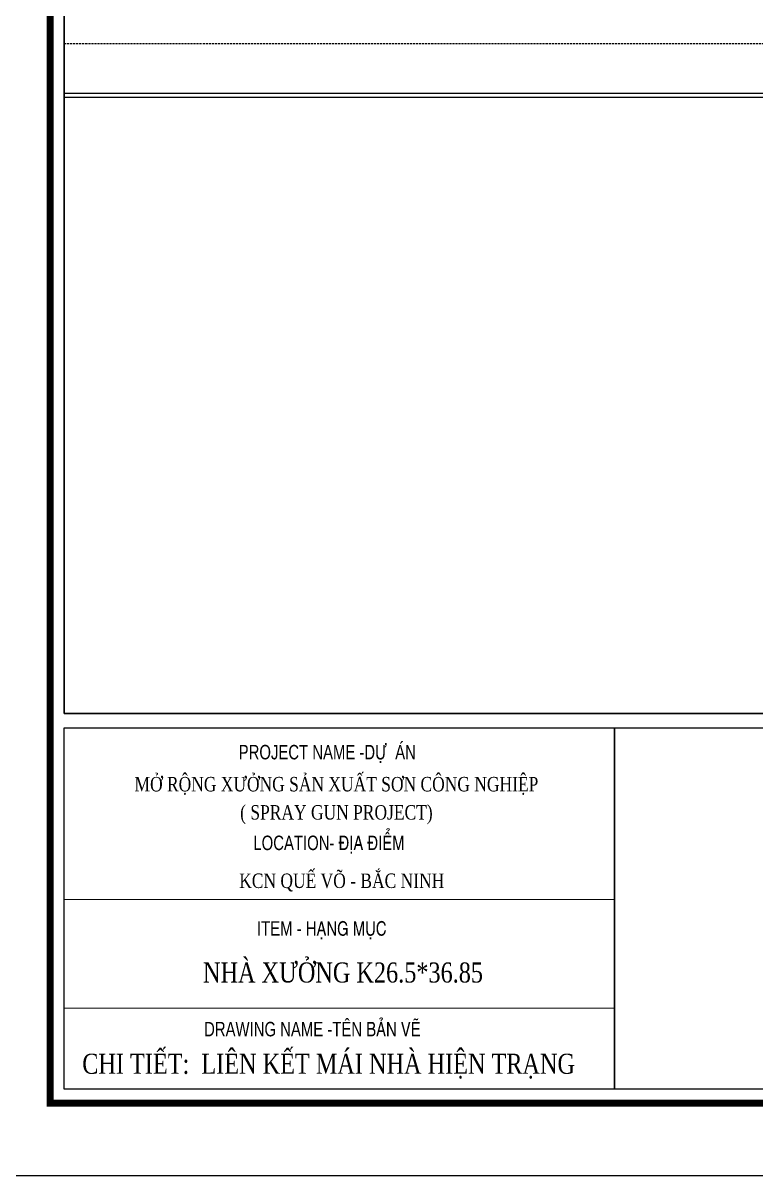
# Model space of a CAD drawing. Header units: inches. Extents: x 315041 to 662841, y -45540 to -35018.
# Drawn here: x 333180.6 to 333272, y -37110 to -36966.4 of the extents above; entities that cross this region are included whole.
import ezdxf
from ezdxf.enums import TextEntityAlignment as Align

# ---------------------------------------------------------------- set-up
doc = ezdxf.new("R2010")
doc.units = ezdxf.units.IN
doc.header["$MEASUREMENT"] = 0
doc.linetypes.add('HIDDEN', pattern=[0.375, 0.25, -0.125])
for name, color, linetype in [('2', 2, 'Continuous'), ('7', 7, 'Continuous'), ('BAO KHUNG', 31, 'Continuous')]:
    doc.layers.add(name, color=color, linetype=linetype)
doc.layers.add('Cover text', color=7, linetype='Continuous', true_color=0x52370f)
doc.layers.add('S-Hatch', color=8, linetype='Continuous', lineweight=9)
doc.styles.add('ST3', font='times.ttf', dxfattribs={"width": 0.8})
doc.styles.get("Standard").update_dxf_attribs({"font": 'VHARIALN.TTF'})

# ---------------------------------------------------------------- blocks, each defined once
blk = doc.blocks.new('A$C75D82031')
at = {"layer": '2', "color": 157, "linetype": 'Continuous'}
blk.add_lwpolyline([(0, 420), (594, 420), (594, 0), (0, 0)], close=True, dxfattribs=at)
at = {"layer": '7', "color": 147, "linetype": 'Continuous'}
blk.add_lwpolyline([(12.33, 57.61), (581.67, 57.61), (581.67, 409.19), (12.33, 409.19)], close=True, dxfattribs=at)
at = {"layer": 'BAO KHUNG', "color": 167, "linetype": 'Continuous', "const_width": 0.871}
blk.add_lwpolyline([(10.59, 9.07), (583.41, 9.07), (583.41, 410.93), (10.59, 410.93)], close=True, dxfattribs=at)
at = {"layer": 'BAO KHUNG', "color": 7}
for points in [[(12.33, 55.81), (80.92, 55.81), (80.92, 10.81), (12.33, 10.81)], [(80.92, 55.81), (144.95, 55.81), (144.95, 10.81), (80.92, 10.81)]]:
    blk.add_lwpolyline(points, close=True, dxfattribs=at)
at = {"layer": 'S-Hatch'}
for p, q in [((12.33, 34.43), (80.92, 34.43)), ((80.92, 20.88), (12.33, 20.88))]:
    blk.add_line(p, q, dxfattribs=at)
at = {"layer": 'BAO KHUNG', "color": 7, "linetype": 'Continuous', "width": 0.9}
for s, p in [('PROJECT NAME -Dù  ÁN ', (45.37, 51.89)), ('LOCATION- §ÞA §IÓM', (45.32, 40.59))]:
    blk.add_text(s, height=1.8, dxfattribs=at).set_placement(p, align=Align.CENTER)
for s, p in [('ITEM - H¹NG MôC', (36.35, 29.93)), ('DRAWING NAME -T£N B¶N VÏ', (29.76, 17.39))]:
    blk.add_text(s, height=1.8, dxfattribs=at).set_placement(p)
at = {"layer": 'Cover text', "linetype": 'Continuous', "style": 'ST3', "width": 0.8}
for s, p in [('MỞ RỘNG XƯỞNG SẢN XUẤT SƠN CÔNG NGHIỆP', (46.25, 47.9)), ('( SPRAY GUN PROJECT)', (46.25, 44.39)), (' KCN QUẾ VÕ - BẮC NINH', (46.64, 35.87))]:
    blk.add_text(s, height=1.8, dxfattribs=at).set_placement(p, align=Align.CENTER)

msp = doc.modelspace()

# ---------------------------------------------------------------- linework, layer by layer
at = {"color": 8}
msp.add_lwpolyline([(333185.7734, -36700.8371), (333755.1113, -36700.8371), (333755.1113, -37052.4169), (333185.7734, -37052.4169)], close=True, dxfattribs=at)
at = {"color": 94}
for points in [[(333185.7734, -36975.6361), (333574.1239, -36975.6361), (333574.1239, -36908.9694), (333185.7734, -36908.9694)], [(333185.7734, -36975.1361), (333574.1239, -36975.1361)]]:
    msp.add_lwpolyline(points, dxfattribs=at)
at = {"color": 94, "linetype": 'HIDDEN'}
msp.add_lwpolyline([(333185.7734, -36968.9694), (333574.1239, -36968.9694)], dxfattribs=at)

# ---------------------------------------------------------------- block references
at = {"color": 1}
msp.add_blockref('A$C75D82031', (333173.4423, -37110.027), dxfattribs=at)

# ---------------------------------------------------------------- texts
at = {"color": 3, "linetype": 'Continuous', "style": 'ST3', "width": 0.8}
for s, p in [('NHÀ XƯỞNG K26.5*36.85', (333203.0634, -37085.9357)), ('CHI TIẾT:  LIÊN KẾT MÁI NHÀ HIỆN TRẠNG', (333188.0154, -37097.3044))]:
    msp.add_text(s, height=2.5, dxfattribs=at).set_placement(p)

doc.saveas('drawing.dxf')
